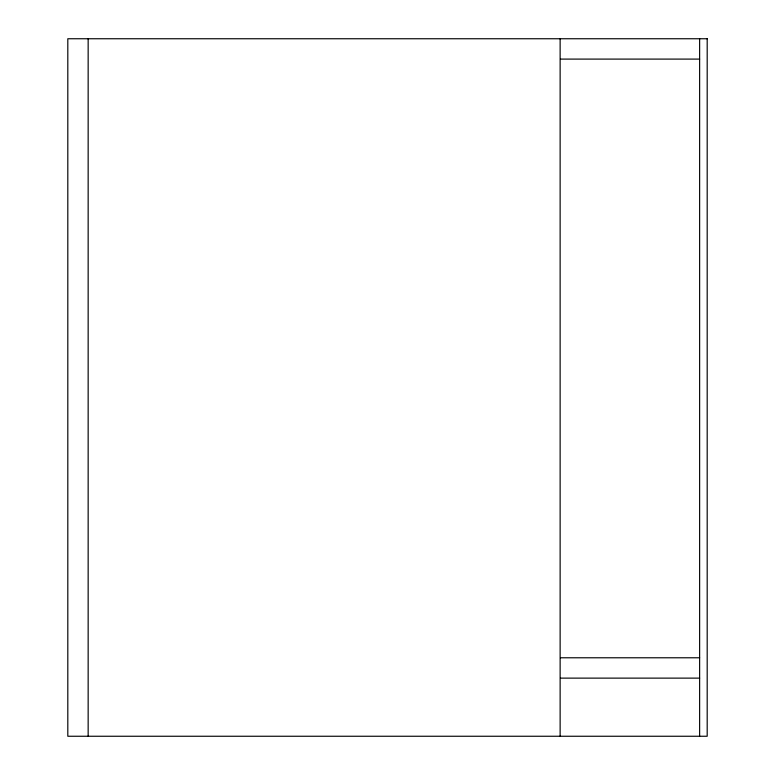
<?xml version="1.0" encoding="UTF-8"?>
<svg xmlns="http://www.w3.org/2000/svg" width="775" height="775" viewBox="0 0 775 775"><rect width="100%" height="100%" fill="white"/><g stroke="black" fill="none" stroke-linecap="round" stroke-linejoin="round"><path stroke-width="1.16" d="M560.499 59.094L699.631 59.094M560.499 657.781L699.631 657.781M560.499 678.125L699.631 678.125M699.631 38.75L699.631 736.25M560.131 38.75L560.131 736.25M88.156 38.75L88.156 736.25M707.188 38.75L67.812 38.75L67.812 736.25L707.188 736.25L707.188 38.75"/></g></svg>
